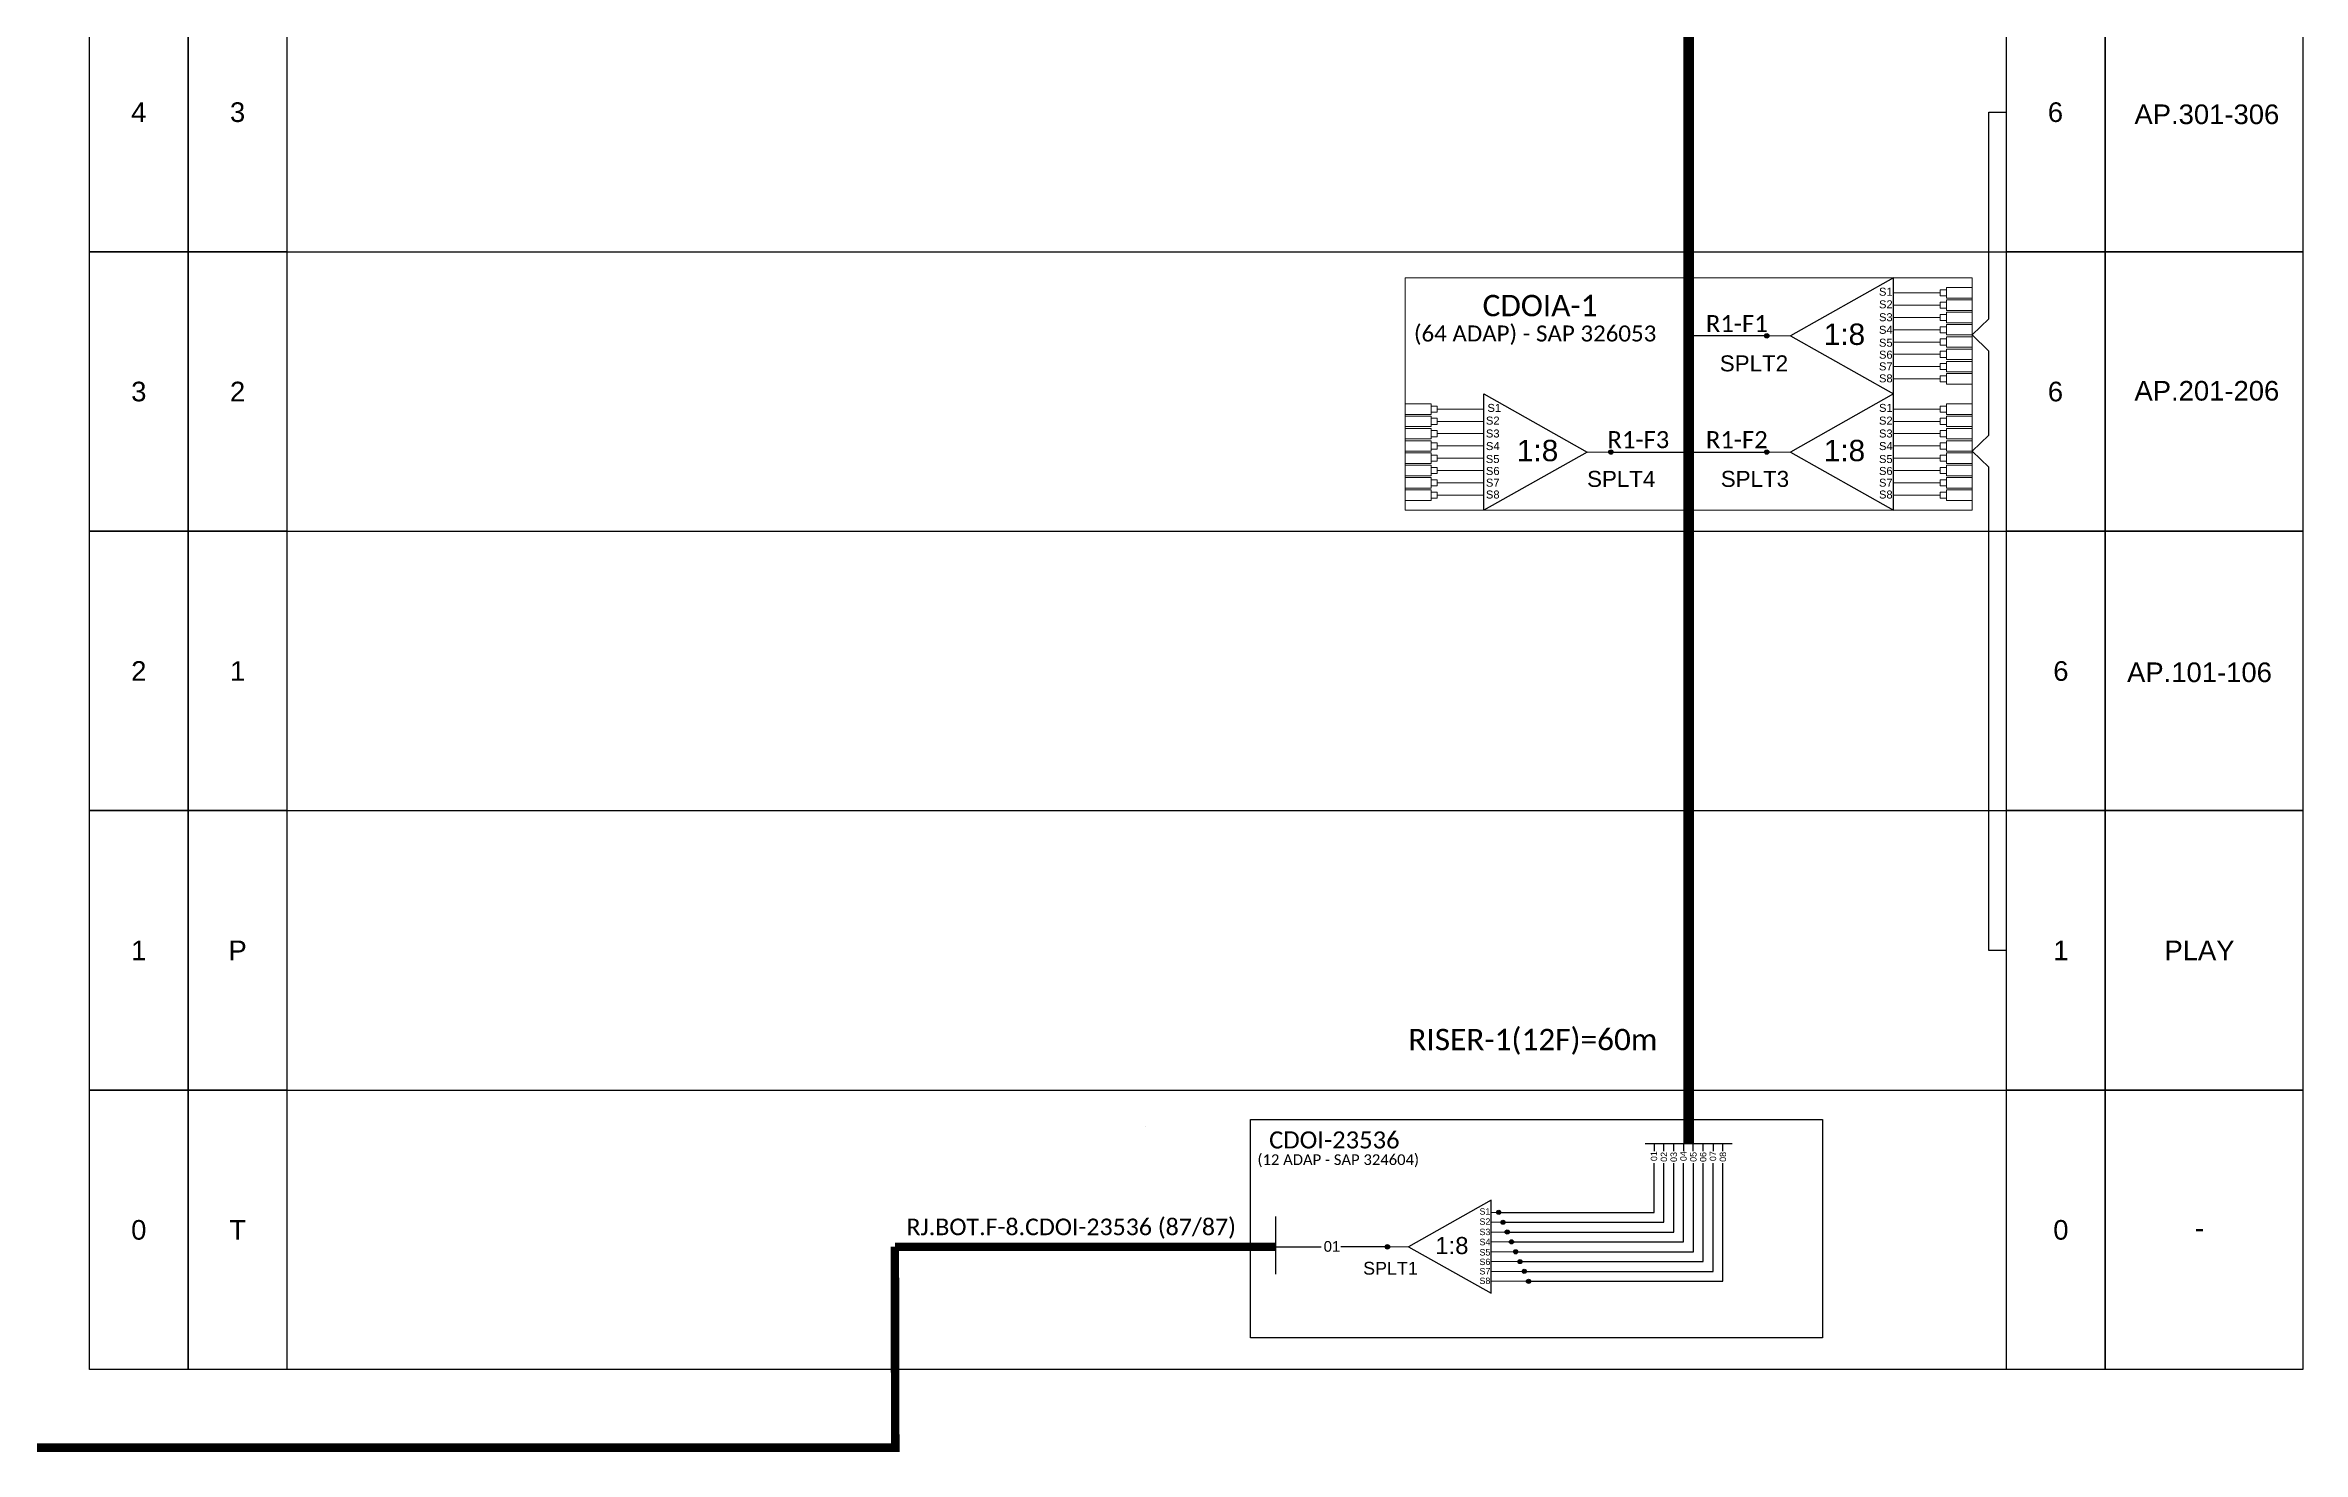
# Model space of a CAD drawing. Extents: x 4313 to 28038, y -9425 to 4777.
# Drawn here: x 20327.1 to 20538.7, y -7299.6 to -7167.7 of the extents above; entities that cross this region are included whole.
import ezdxf
from ezdxf.enums import TextEntityAlignment as Align

# ---------------------------------------------------------------- set-up
doc = ezdxf.new("R2010")
doc.units = ezdxf.units.DM
doc.header["$MEASUREMENT"] = 0
doc.header["$PDMODE"] = 33
doc.header["$PDSIZE"] = 1e-05
doc.layers.add('cerco área', color=2, linetype='Continuous')
doc.styles.add('ARIAL', font='arial.ttf')
doc.styles.add('MtXpl_Calibri', font='calibri.ttf')
doc.styles.add('WMF-Calibri0', font='calibri.ttf')
doc.linetypes.add('FENCELINE1', pattern='A,0.25,-0.1,[133,ltypeshp.shx,S=0.1,R=0,X=-0.1,Y=0],-0.1,1', length=1.45)

# ---------------------------------------------------------------- blocks, each defined once
blk = doc.blocks.new('LEG_64ADAP_ESQ')
blk.add_point((0, 0))
at = {"color": 1, "style": 'WMF-Calibri0', "flags": 4}
blk.add_attdef('CDO', (-4.08, -3.61), '', height=2, dxfattribs=at)
blk.add_attdef('MODELO', text='', height=1.5, dxfattribs=at).set_placement((-1.47, -5.97), align=Align.CENTER)
blk = doc.blocks.new('SPLITTER_')
blk.add_point((0, 0))
at = {"style": 'ARIAL', "flags": 4}
blk.add_attdef('SPLT', (0, -3.26), '', height=1.5, dxfattribs=at)
blk = doc.blocks.new('A$C415C251F')
at = {"color": 3}
blk.add_point((0, 0), dxfattribs=at)
blk = doc.blocks.new('LEG_CDOIA8_C-SPLT_ESQ')
at = {"color": 3, "extrusion": (0, 0, -1), "xscale": -1, "zscale": -1}
blk.add_blockref('A$C415C251F', (0, 0), dxfattribs=at)
at = {"color": 1, "style": 'WMF-Calibri0', "flags": 4}
blk.add_attdef('CDO', (21.44, -2.61), '', height=2, dxfattribs=at)
blk.add_attdef('MODELO', text='', height=1.5, dxfattribs=at).set_placement((22.54, -4.54), align=Align.CENTER)
at = {"style": 'ARIAL', "flags": 4}
blk.add_attdef('SPLITAGEM', text='', height=1.5, dxfattribs=at).set_placement((18.61, -12.59), align=Align.CENTER)
blk = doc.blocks.new('SPLT_1-8_DIV_DIR')
h = blk.add_hatch(color=3)
h.dxf.hatch_style = 1
edge = h.paths.add_edge_path()
edge.add_arc((12.77, 4.04), 0.242, 0, 360)
h = blk.add_hatch(color=3)
h.dxf.hatch_style = 1
edge = h.paths.add_edge_path()
edge.add_arc((13.27, 2.88), 0.242, 0, 360)
h = blk.add_hatch(color=3)
h.dxf.hatch_style = 1
edge = h.paths.add_edge_path()
edge.add_arc((13.77, 1.73), 0.242, 0, 360)
h = blk.add_hatch(color=3)
h.dxf.hatch_style = 1
edge = h.paths.add_edge_path()
edge.add_arc((14.27, 0.58), 0.242, 0, 360)
h = blk.add_hatch(color=3)
h.dxf.hatch_style = 1
edge = h.paths.add_edge_path()
edge.add_arc((14.77, -0.58), 0.242, 0, 360)
h = blk.add_hatch(color=3)
h.dxf.hatch_style = 1
edge = h.paths.add_edge_path()
edge.add_arc((15.27, -1.73), 0.242, 0, 360)
h = blk.add_hatch(color=3)
h.dxf.hatch_style = 1
edge = h.paths.add_edge_path()
edge.add_arc((15.77, -2.88), 0.242, 0, 360)
h = blk.add_hatch(color=3)
h.dxf.hatch_style = 1
edge = h.paths.add_edge_path()
edge.add_arc((16.27, -4.04), 0.242, 0, 360)
at = {"color": 1}
blk.add_lwpolyline([(11.89, 5.45), (2.22, 0), (11.89, -5.45), (11.89, 5.45)], dxfattribs=at)
at = {"color": 7, "lineweight": 0}
for points in [[(12.77, 4.04), (11.89, 4.04)], [(11.89, 2.88), (13.27, 2.88)], [(11.89, 1.73), (13.77, 1.73)], [(11.89, 0.58), (14.27, 0.58)], [(11.89, -0.58), (14.77, -0.58)], [(11.89, -1.73), (15.27, -1.73)], [(11.89, -2.88), (15.77, -2.88)], [(11.89, -4.04), (16.27, -4.04)]]:
    blk.add_lwpolyline(points, dxfattribs=at)
at = {"color": 1, "lineweight": 0}
blk.add_lwpolyline([(2.22, 0), (0, 0)], dxfattribs=at)
at = {"color": 3}
for centre in [(12.77, 4.04), (13.27, 2.88), (13.77, 1.73), (14.27, 0.58), (14.77, -0.58), (15.27, -1.73), (15.77, -2.88), (16.27, -4.04)]:
    blk.add_circle(centre, 0.242, dxfattribs=at)
at = {"color": 1, "style": 'ARIAL'}
for s, height, p in [('S1', 0.75, (10.52, 3.77)), ('S2', 0.75, (10.52, 2.58)), ('1:8', 2, (5.35, -0.85)), ('S3', 0.75, (10.52, 1.37)), ('S4', 0.75, (10.52, 0.19)), ('S5', 0.75, (10.52, -1.02)), ('S6', 0.75, (10.52, -2.14)), ('S7', 0.75, (10.52, -3.24)), ('S8', 0.75, (10.52, -4.36))]:
    blk.add_text(s, height=height, dxfattribs=at).set_placement(p)

msp = doc.modelspace()

# ---------------------------------------------------------------- hatches: boundary and pattern name
h = msp.add_hatch(color=3)
h.dxf.hatch_style = 1
edge = h.paths.add_edge_path()
edge.add_arc((20488.41, -7194.95), 0.205, 0, 360)
h = msp.add_hatch(color=3)
h.dxf.hatch_style = 1
edge = h.paths.add_edge_path()
edge.add_arc((20473.8, -7205.85), 0.205, 0, 360)
h = msp.add_hatch(color=3)
h.dxf.hatch_style = 1
edge = h.paths.add_edge_path()
edge.add_arc((20488.41, -7205.85), 0.205, 0, 360)
h = msp.add_hatch(color=3)
h.dxf.hatch_style = 1
edge = h.paths.add_edge_path()
edge.add_arc((20452.86, -7280.35), 0.205, 0, 360)

# ---------------------------------------------------------------- linework, layer by layer
at = {"color": 0}
for p, q in [((20349.72, -7265.66), (20510.88, -7265.66)), ((20510.88, -7265.66), (20520.14, -7265.66)), ((20510.88, -7291.85), (20510.88, -7265.66)), ((20520.14, -7265.66), (20538.66, -7265.66)), ((20520.14, -7291.85), (20520.14, -7265.66)), ((20520.14, -7265.66), (20520.14, -7291.85)), ((20538.66, -7265.66), (20538.66, -7291.85)), ((20510.88, -7291.85), (20349.72, -7291.85)), ((20520.14, -7291.85), (20510.88, -7291.85)), ((20538.66, -7291.85), (20520.14, -7291.85))]:
    msp.add_line(p, q, dxfattribs=at)
at = {"color": 5, "const_width": 1}
msp.add_lwpolyline([(20481.1, -7127.26), (20481.1, -7270.68)], dxfattribs=at)
at = {"color": 0}
for points in [[(20331.2, -7160.88), (20340.46, -7160.88), (20340.46, -7187.07), (20331.2, -7187.07)], [(20340.46, -7160.88), (20349.72, -7160.88), (20349.72, -7187.07), (20340.46, -7187.07)], [(20510.88, -7160.88), (20520.14, -7160.88), (20520.14, -7187.07), (20510.88, -7187.07)], [(20520.14, -7160.88), (20538.66, -7160.88), (20538.66, -7187.07), (20520.14, -7187.07)], [(20331.2, -7187.07), (20340.46, -7187.07), (20340.46, -7213.27), (20331.2, -7213.27)], [(20340.46, -7187.07), (20349.72, -7187.07), (20349.72, -7213.27), (20340.46, -7213.27)], [(20510.88, -7187.07), (20520.14, -7187.07), (20520.14, -7213.27), (20510.88, -7213.27)], [(20520.14, -7187.07), (20538.66, -7187.07), (20538.66, -7213.27), (20520.14, -7213.27)], [(20331.2, -7213.27), (20340.46, -7213.27), (20340.46, -7239.46), (20331.2, -7239.46)], [(20340.46, -7213.27), (20349.72, -7213.27), (20349.72, -7239.46), (20340.46, -7239.46)], [(20510.88, -7213.27), (20520.14, -7213.27), (20520.14, -7239.46), (20510.88, -7239.46)], [(20520.14, -7213.27), (20538.66, -7213.27), (20538.66, -7239.46), (20520.14, -7239.46)], [(20331.2, -7239.46), (20340.46, -7239.46), (20340.46, -7265.66), (20331.2, -7265.66)], [(20340.46, -7239.46), (20349.72, -7239.46), (20349.72, -7265.66), (20340.46, -7265.66)], [(20510.88, -7239.46), (20520.14, -7239.46), (20520.14, -7265.66), (20510.88, -7265.66)], [(20520.14, -7239.46), (20538.66, -7239.46), (20538.66, -7265.66), (20520.14, -7265.66)], [(20331.2, -7265.66), (20340.46, -7265.66), (20340.46, -7291.85), (20331.2, -7291.85)], [(20340.46, -7265.66), (20349.72, -7265.66), (20349.72, -7291.85), (20340.46, -7291.85)]]:
    msp.add_lwpolyline(points, close=True, dxfattribs=at)
at = {"color": 3}
for points in [[(20509.23, -7203.1), (20509.23, -7203.1), (20509.23, -7196.38), (20507.66, -7194.87), (20509.23, -7193.36), (20509.23, -7173.98), (20510.88, -7173.98)], [(20510.88, -7252.56), (20509.23, -7252.56), (20509.23, -7207.27), (20507.66, -7205.77), (20509.23, -7204.26), (20509.23, -7203.1)], [(20442.39, -7280.35), (20446.64, -7280.35), (20446.64, -7280.35)], [(20452.66, -7280.35), (20448.5, -7280.35)]]:
    msp.add_lwpolyline(points, dxfattribs=at)
for points in [[(20349.72, -7187.07), (20510.88, -7187.07)], [(20349.72, -7213.27), (20510.88, -7213.27)], [(20349.72, -7239.46), (20510.88, -7239.46)]]:
    msp.add_lwpolyline(points)
at = {"color": 1, "lineweight": 0}
msp.add_lwpolyline([(20454.53, -7189.5), (20507.66, -7189.5), (20507.66, -7211.3), (20454.53, -7211.3)], close=True, dxfattribs=at)
at = {"color": 1}
for points in [[(20500.3, -7189.5), (20490.63, -7194.95), (20500.3, -7200.4), (20500.3, -7189.5)], [(20461.9, -7200.4), (20471.57, -7205.85), (20461.9, -7211.3), (20461.9, -7200.4)], [(20500.3, -7200.4), (20490.63, -7205.85), (20500.3, -7211.3), (20500.3, -7200.4)], [(20442.39, -7282.9), (20442.39, -7277.51)]]:
    msp.add_lwpolyline(points, dxfattribs=at)
at = {"color": 3, "lineweight": 0}
for points in [[(20504.67, -7190.92), (20500.3, -7190.92)], [(20500.3, -7192.07), (20504.67, -7192.07)], [(20505.25, -7190.42), (20505.25, -7191.41)], [(20505.25, -7190.42), (20507.66, -7190.42)], [(20505.25, -7191.41), (20507.66, -7191.41)], [(20505.25, -7191.58), (20505.25, -7192.56)], [(20505.25, -7191.58), (20507.66, -7191.58)], [(20500.3, -7193.22), (20504.67, -7193.22)], [(20500.3, -7194.38), (20504.67, -7194.38)], [(20505.25, -7192.56), (20507.66, -7192.56)], [(20505.25, -7192.73), (20505.25, -7193.72)], [(20505.25, -7192.73), (20507.66, -7192.73)], [(20505.25, -7193.72), (20507.66, -7193.72)], [(20505.25, -7193.88), (20505.25, -7194.87)], [(20505.25, -7193.88), (20507.66, -7193.88)], [(20500.3, -7195.53), (20504.67, -7195.53)], [(20505.25, -7194.87), (20507.66, -7194.87)], [(20505.25, -7195.04), (20505.25, -7196.02)], [(20505.25, -7195.04), (20507.66, -7195.04)], [(20505.25, -7196.02), (20507.66, -7196.02)], [(20505.25, -7196.19), (20505.25, -7197.17)], [(20505.25, -7196.19), (20507.66, -7196.19)], [(20500.3, -7196.68), (20504.67, -7196.68)], [(20500.3, -7197.83), (20504.67, -7197.83)], [(20505.25, -7197.17), (20507.66, -7197.17)], [(20505.25, -7197.34), (20505.25, -7198.33)], [(20505.25, -7197.34), (20507.66, -7197.34)], [(20505.25, -7198.33), (20507.66, -7198.33)], [(20505.25, -7198.49), (20505.25, -7199.48)], [(20505.25, -7198.49), (20507.66, -7198.49)], [(20500.3, -7198.99), (20504.67, -7198.99)], [(20505.25, -7199.48), (20507.66, -7199.48)], [(20456.95, -7201.32), (20454.53, -7201.32)], [(20456.95, -7202.31), (20454.53, -7202.31)], [(20456.95, -7202.47), (20454.53, -7202.47)], [(20456.95, -7201.32), (20456.95, -7202.31)], [(20456.95, -7202.47), (20456.95, -7203.46)], [(20457.53, -7201.81), (20461.9, -7201.81)], [(20461.9, -7202.97), (20457.53, -7202.97)], [(20504.67, -7201.81), (20500.3, -7201.81)], [(20500.3, -7202.97), (20504.67, -7202.97)], [(20505.25, -7201.32), (20505.25, -7202.31)], [(20505.25, -7201.32), (20507.66, -7201.32)], [(20505.25, -7202.31), (20507.66, -7202.31)], [(20505.25, -7202.47), (20505.25, -7203.46)], [(20505.25, -7202.47), (20507.66, -7202.47)], [(20456.95, -7203.46), (20454.53, -7203.46)], [(20456.95, -7203.63), (20454.53, -7203.63)], [(20456.95, -7204.61), (20454.53, -7204.61)], [(20456.95, -7204.78), (20454.53, -7204.78)], [(20456.95, -7203.63), (20456.95, -7204.61)], [(20456.95, -7204.78), (20456.95, -7205.77)], [(20461.9, -7204.12), (20457.53, -7204.12)], [(20500.3, -7204.12), (20504.67, -7204.12)], [(20505.25, -7203.46), (20507.66, -7203.46)], [(20505.25, -7203.63), (20505.25, -7204.61)], [(20505.25, -7203.63), (20507.66, -7203.63)], [(20505.25, -7204.61), (20507.66, -7204.61)], [(20505.25, -7204.78), (20505.25, -7205.77)], [(20505.25, -7204.78), (20507.66, -7204.78)], [(20456.95, -7205.77), (20454.53, -7205.77)], [(20456.95, -7205.93), (20454.53, -7205.93)], [(20456.95, -7206.92), (20454.53, -7206.92)], [(20456.95, -7207.08), (20454.53, -7207.08)], [(20456.95, -7205.93), (20456.95, -7206.92)], [(20456.95, -7207.08), (20456.95, -7208.07)], [(20461.9, -7205.27), (20457.53, -7205.27)], [(20461.9, -7206.43), (20457.53, -7206.43)], [(20500.3, -7205.27), (20504.67, -7205.27)], [(20500.3, -7206.43), (20504.67, -7206.43)], [(20505.25, -7205.77), (20507.66, -7205.77)], [(20505.25, -7205.93), (20505.25, -7206.92)], [(20505.25, -7205.93), (20507.66, -7205.93)], [(20505.25, -7206.92), (20507.66, -7206.92)], [(20505.25, -7207.08), (20505.25, -7208.07)], [(20505.25, -7207.08), (20507.66, -7207.08)], [(20456.95, -7208.07), (20454.53, -7208.07)], [(20456.95, -7208.24), (20454.53, -7208.24)], [(20456.95, -7209.22), (20454.53, -7209.22)], [(20456.95, -7208.24), (20456.95, -7209.22)], [(20461.9, -7207.58), (20457.53, -7207.58)], [(20461.9, -7208.73), (20457.53, -7208.73)], [(20500.3, -7207.58), (20504.67, -7207.58)], [(20500.3, -7208.73), (20504.67, -7208.73)], [(20505.25, -7208.07), (20507.66, -7208.07)], [(20505.25, -7208.24), (20505.25, -7209.22)], [(20505.25, -7208.24), (20507.66, -7208.24)], [(20505.25, -7209.22), (20507.66, -7209.22)], [(20456.95, -7209.39), (20454.53, -7209.39)], [(20456.95, -7209.39), (20456.95, -7210.38)], [(20461.9, -7209.88), (20457.53, -7209.88)], [(20500.3, -7209.88), (20504.67, -7209.88)], [(20505.25, -7209.39), (20505.25, -7210.38)], [(20505.25, -7209.39), (20507.66, -7209.39)], [(20505.25, -7210.38), (20507.66, -7210.38)]]:
    msp.add_lwpolyline(points, dxfattribs=at)
for points in [[(20504.67, -7190.63), (20505.25, -7190.63), (20505.25, -7191.2), (20504.67, -7191.2)], [(20504.67, -7191.78), (20505.25, -7191.78), (20505.25, -7192.36), (20504.67, -7192.36)], [(20504.67, -7192.94), (20505.25, -7192.94), (20505.25, -7193.51), (20504.67, -7193.51)], [(20504.67, -7194.09), (20505.25, -7194.09), (20505.25, -7194.66), (20504.67, -7194.66)], [(20504.67, -7195.24), (20505.25, -7195.24), (20505.25, -7195.81), (20504.67, -7195.81)], [(20504.67, -7196.4), (20505.25, -7196.4), (20505.25, -7196.97), (20504.67, -7196.97)], [(20504.67, -7197.55), (20505.25, -7197.55), (20505.25, -7198.12), (20504.67, -7198.12)], [(20504.67, -7198.7), (20505.25, -7198.7), (20505.25, -7199.27), (20504.67, -7199.27)], [(20457.53, -7201.53), (20456.95, -7201.53), (20456.95, -7202.1), (20457.53, -7202.1)], [(20457.53, -7202.68), (20456.95, -7202.68), (20456.95, -7203.25), (20457.53, -7203.25)], [(20504.67, -7201.53), (20505.25, -7201.53), (20505.25, -7202.1), (20504.67, -7202.1)], [(20504.67, -7202.68), (20505.25, -7202.68), (20505.25, -7203.25), (20504.67, -7203.25)], [(20457.53, -7203.83), (20456.95, -7203.83), (20456.95, -7204.41), (20457.53, -7204.41)], [(20457.53, -7204.99), (20456.95, -7204.99), (20456.95, -7205.56), (20457.53, -7205.56)], [(20504.67, -7203.83), (20505.25, -7203.83), (20505.25, -7204.41), (20504.67, -7204.41)], [(20504.67, -7204.99), (20505.25, -7204.99), (20505.25, -7205.56), (20504.67, -7205.56)], [(20457.53, -7206.14), (20456.95, -7206.14), (20456.95, -7206.71), (20457.53, -7206.71)], [(20504.67, -7206.14), (20505.25, -7206.14), (20505.25, -7206.71), (20504.67, -7206.71)], [(20457.53, -7207.29), (20456.95, -7207.29), (20456.95, -7207.86), (20457.53, -7207.86)], [(20457.53, -7208.44), (20456.95, -7208.44), (20456.95, -7209.02), (20457.53, -7209.02)], [(20504.67, -7207.29), (20505.25, -7207.29), (20505.25, -7207.86), (20504.67, -7207.86)], [(20504.67, -7208.44), (20505.25, -7208.44), (20505.25, -7209.02), (20504.67, -7209.02)], [(20457.53, -7209.6), (20456.95, -7209.6), (20456.95, -7210.17), (20457.53, -7210.17)], [(20504.67, -7209.6), (20505.25, -7209.6), (20505.25, -7210.17), (20504.67, -7210.17)]]:
    msp.add_lwpolyline(points, close=True, dxfattribs=at)
at = {"color": 5}
for points in [[(20488.4, -7194.95), (20481.1, -7194.95)], [(20473.8, -7205.85), (20488.4, -7205.85)], [(20477.02, -7270.68), (20485.18, -7270.68)], [(20477.85, -7270.68), (20477.85, -7271.37)], [(20478.77, -7271.38), (20478.77, -7270.68)], [(20479.69, -7271.39), (20479.69, -7270.69)], [(20480.61, -7270.68), (20480.61, -7271.37)], [(20481.53, -7271.38), (20481.53, -7270.68)], [(20482.45, -7271.39), (20482.45, -7270.69)], [(20483.38, -7270.68), (20483.38, -7271.37)], [(20484.3, -7271.38), (20484.3, -7270.68)], [(20463.28, -7277.12), (20477.85, -7277.12), (20477.85, -7272.5)], [(20463.68, -7278.04), (20478.77, -7278.04), (20478.77, -7272.5)], [(20464.08, -7278.97), (20479.69, -7278.97), (20479.69, -7272.5)], [(20464.48, -7279.89), (20480.61, -7279.89), (20480.61, -7272.5)], [(20464.88, -7280.81), (20481.54, -7280.81), (20481.54, -7272.5)], [(20465.28, -7281.73), (20482.46, -7281.73), (20482.46, -7272.5)], [(20465.68, -7282.65), (20483.38, -7282.65), (20483.38, -7272.5)], [(20466.08, -7283.58), (20484.3, -7283.58), (20484.3, -7272.5)]]:
    msp.add_lwpolyline(points, dxfattribs=at)
at = {"color": 1, "lineweight": 0}
for points in [[(20490.63, -7194.95), (20488.4, -7194.95)], [(20471.57, -7205.85), (20473.8, -7205.85)], [(20490.63, -7205.85), (20488.4, -7205.85)]]:
    msp.add_lwpolyline(points, dxfattribs=at)
at = {"color": 1}
msp.add_lwpolyline([(20440.01, -7268.4), (20493.65, -7268.4), (20493.65, -7288.87), (20440.01, -7288.87)], close=True, dxfattribs=at)
at = {"color": 1, "const_width": 0.8}
for points in [[(20190.93, -7283.6), (20220.96, -7283.6), (20220.96, -7299.17), (20406.73, -7299.17), (20406.69, -7280.35)], [(20442.39, -7280.35), (20406.69, -7280.35), (20406.69, -7280.35), (20406.69, -7280.35)]]:
    msp.add_lwpolyline(points, dxfattribs=at)
at = {"color": 3}
for centre in [(20488.41, -7194.95), (20473.8, -7205.85), (20488.41, -7205.85), (20452.86, -7280.35)]:
    msp.add_circle(centre, 0.205, dxfattribs=at)
for p in [(20490.63, -7194.95), (20471.57, -7205.85)]:
    msp.add_point(p)
at = {"layer": 'cerco área', "color": 3, "lineweight": 0}
msp.add_lwpolyline([(20456.95, -7210.39), (20454.53, -7210.39)], dxfattribs=at)

# ---------------------------------------------------------------- block references
ref = msp.add_blockref('LEG_64ADAP_ESQ', (20468.18, -7189.5))
ref.add_attrib('CDO', 'CDOIA-1', (20461.78, -7193.11), dxfattribs={"color": 1, "height": 2, "style": 'WMF-Calibri0'})
ref.add_attrib('MODELO', '(64 ADAP) - SAP 326053', dxfattribs={"color": 1, "height": 1.5, "style": 'WMF-Calibri0'}).set_placement((20466.7, -7195.48), align=Align.CENTER)
ref = msp.add_blockref('SPLITTER_', (20490.63, -7205.85), dxfattribs=dict(xscale=-1))
ref.add_attrib('SPLT', 'SPLT3', (20484.1, -7209.11), dxfattribs={"height": 1.5, "style": 'ARIAL'})
at = {"color": 3}
ref = msp.add_blockref('LEG_CDOIA8_C-SPLT_ESQ', (20430.21, -7269.05), dxfattribs=dict(at, xscale=0.8000000000001819, yscale=0.8000000000001819, zscale=0.8000000000001819))
ref.add_attrib('CDO', 'CDOI-23536', (20441.77, -7271.13), dxfattribs={"color": 1, "height": 1.6, "style": 'WMF-Calibri0'})
ref.add_attrib('MODELO', '(12 ADAP - SAP 324604)', dxfattribs={"color": 1, "height": 1, "style": 'WMF-Calibri0'}).set_placement((20448.25, -7272.68), align=Align.CENTER)
at = {"xscale": 0.8000000000001819, "yscale": 0.8000000000001819, "zscale": 0.8000000000001819}
msp.add_blockref('SPLT_1-8_DIV_DIR', (20453.07, -7280.35), dxfattribs=at)
ref = msp.add_blockref('SPLITTER_', (20450.58, -7280.35), dxfattribs=dict(xscale=0.8000000000001819, yscale=0.8000000000001819, zscale=0.8000000000001819))
ref.add_attrib('SPLT', 'SPLT1', (20450.58, -7282.96), dxfattribs={"height": 1.2, "style": 'ARIAL'})

# ---------------------------------------------------------------- texts
at = {"color": 0, "style": 'ARIAL'}
for s, p in [('4', (20335.83, -7173.98)), ('3', (20345.09, -7173.98)), ('6', (20515.47, -7173.98)), ('AP.301-306', (20529.66, -7174.18)), ('3', (20335.83, -7200.17)), ('2', (20345.09, -7200.17)), ('6', (20515.47, -7200.17)), ('AP.201-206', (20529.66, -7200.1)), ('2', (20335.83, -7226.37)), ('1', (20345.09, -7226.37)), ('6', (20515.98, -7226.37)), ('AP.101-106', (20528.97, -7226.49)), ('1', (20335.83, -7252.56)), ('P', (20345.09, -7252.56)), ('1', (20515.98, -7252.56)), ('PLAY', (20528.97, -7252.56)), ('0', (20335.83, -7278.76)), ('T', (20345.09, -7278.76)), ('0', (20515.98, -7278.76)), ('-', (20528.97, -7278.59))]:
    msp.add_text(s, height=1.84, dxfattribs=at).set_placement(p, align=Align.MIDDLE_CENTER)
at = {"color": 1, "style": 'ARIAL'}
for s, height, p in [('S1', 0.75, (20498.93, -7191.19)), ('S2', 0.75, (20498.93, -7192.37)), ('1:8', 2, (20493.75, -7195.8)), ('S3', 0.75, (20498.93, -7193.58)), ('S4', 0.75, (20498.93, -7194.76)), ('S5', 0.75, (20498.93, -7195.97)), ('S6', 0.75, (20498.93, -7197.09)), ('S7', 0.75, (20498.93, -7198.19)), ('S8', 0.75, (20498.93, -7199.31)), ('S2', 0.75, (20462.09, -7203.27)), ('S1', 0.75, (20462.23, -7202.08)), ('S1', 0.75, (20498.93, -7202.08)), ('S2', 0.75, (20498.93, -7203.27)), ('S3', 0.75, (20462.09, -7204.48)), ('S4', 0.75, (20462.09, -7205.66)), ('1:8', 2, (20464.99, -7206.7)), ('1:8', 2, (20493.75, -7206.7)), ('S3', 0.75, (20498.93, -7204.48)), ('S4', 0.75, (20498.93, -7205.66)), ('S5', 0.75, (20462.08, -7206.87)), ('S6', 0.75, (20462.09, -7207.99)), ('S5', 0.75, (20498.93, -7206.87)), ('S6', 0.75, (20498.93, -7207.99)), ('S7', 0.75, (20462.09, -7209.09)), ('S7', 0.75, (20498.93, -7209.09)), ('S8', 0.75, (20462.09, -7210.2)), ('S8', 0.75, (20498.93, -7210.2))]:
    msp.add_text(s, height=height, dxfattribs=at).set_placement(p)
at = {"color": 5, "style": 'WMF-Calibri0'}
for s, height, p in [('R1-F1', 1.6, (20482.71, -7194.6)), ('R1-F3', 1.6, (20473.48, -7205.48)), ('R1-F2', 1.6, (20482.71, -7205.48)), ('RISER-1(12F)=60m', 2, (20454.82, -7261.92))]:
    msp.add_text(s, height=height, dxfattribs=at).set_placement(p)
at = {"style": 'ARIAL'}
msp.add_text('SPLT2', height=1.5, dxfattribs=at).set_placement((20487.21, -7198.28), align=Align.CENTER)
msp.add_text('SPLT4', height=1.5, dxfattribs=at).set_placement((20471.57, -7209.11))
for s, p in [('01', (20477.84, -7271.85)), ('02', (20478.77, -7271.92)), ('03', (20479.69, -7271.93)), ('04', (20480.6, -7271.85)), ('05', (20481.53, -7271.92)), ('06', (20482.45, -7271.93)), ('07', (20483.37, -7271.85)), ('08', (20484.3, -7271.92))]:
    msp.add_text(s, height=0.6, rotation=90, dxfattribs=at).set_placement(p, align=Align.MIDDLE_CENTER)
at = {"color": 1, "linetype": 'FENCELINE1', "style": 'MtXpl_Calibri'}
msp.add_text('RJ.BOT.F-8.CDOI-23536 (87/87)', height=1.556, dxfattribs=at).set_placement((20407.78, -7279.26))
at = {"style": 'ARIAL'}
msp.add_text('01', height=1, dxfattribs=at).set_placement((20447.66, -7280.31), align=Align.MIDDLE_CENTER)

doc.saveas('drawing.dxf')
